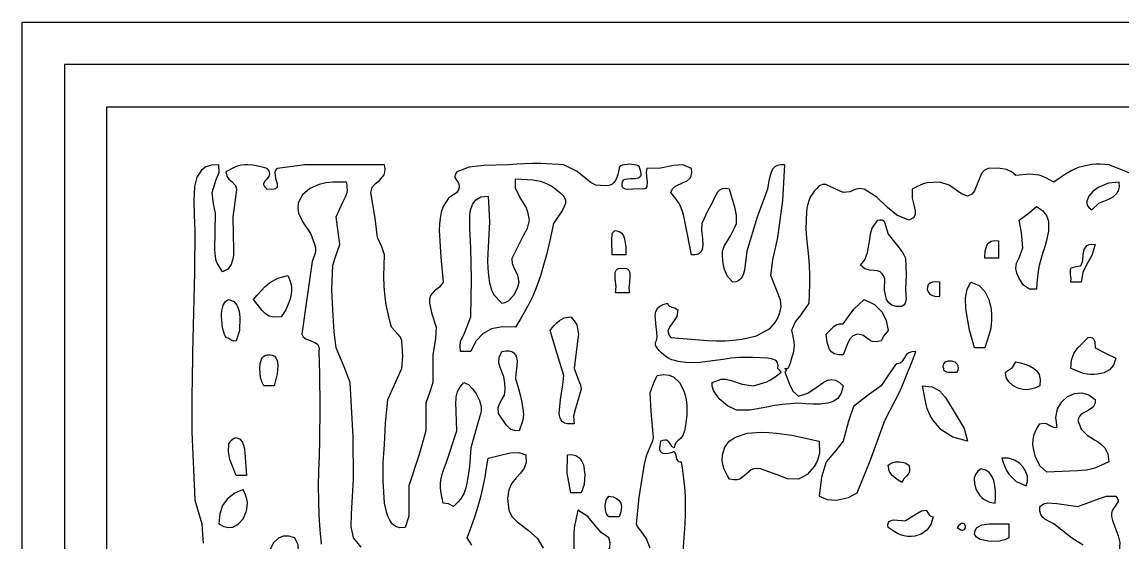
# Model space of a CAD drawing. Extents: x -1323 to 1705, y -706 to 926.
# Drawn here: x 589 to 640.9, y -32.4 to -7.8 of the extents above; entities that cross this region are included whole.
import ezdxf

# ---------------------------------------------------------------- set-up
doc = ezdxf.new("R2010")
doc.units = 0
doc.layers.add('CAMADA_1', color=7, linetype='CONTINUOUS')

msp = doc.modelspace()

# ---------------------------------------------------------------- linework, layer by layer
at = {"layer": 'CAMADA_1'}
for points in [[(769.0431, -59.8183), (589.043, -59.8183), (589.043, -7.8183), (769.0431, -7.8183), (769.0431, -59.8183)], [(591.043, -57.8183), (767.043, -57.8183), (767.043, -9.8183), (591.043, -9.8183), (591.043, -57.8183)], [(765.0429, -55.8183), (593.043, -55.8183), (593.043, -11.8183), (765.0429, -11.8183), (765.0429, -55.8183)], [(612.4665, -20.0789), (612.4051, -19.7353), (612.2536, -19.4359), (612.1547, -19.2007), (612.1415, -18.9406), (612.6535, -17.9037), (612.8607, -17.5288), (612.9543, -17.1527), (612.9276, -16.9928), (612.8962, -16.8351), (612.8552, -16.682), (612.7999, -16.5355), (612.4799, -16.0304), (612.2915, -15.6415), (612.3038, -15.202), (613.1228, -15.2478), (613.2971, -15.2771), (613.4692, -15.3175), (613.6368, -15.3704), (613.7978, -15.4376), (614.0079, -15.5553), (614.2055, -15.6958), (614.3947, -15.8515), (614.5798, -16.0149), (614.655, -16.203), (614.6594, -16.3712), (614.5195, -16.6733), (614.0921, -17.315), (613.9182, -18.107), (613.767, -18.7783), (613.6244, -19.2777), (613.473, -19.7732), (613.3039, -20.2609), (613.1082, -20.7369), (612.9271, -21.1095), (612.7289, -21.4744), (612.5192, -21.8344), (612.3038, -22.1918), (611.6767, -22.1718), (611.1742, -22.2761), (610.7803, -22.4892), (610.4338, -22.8582), (610.1904, -23.3301), (609.7031, -23.3301), (609.686, -23.0956), (609.7073, -22.8698), (609.8901, -22.4705), (610.1904, -21.7045), (610.2274, -19.9361), (610.1904, -18.4532), (610.1531, -17.55), (610.1443, -17.3318), (610.1419, -17.1138), (610.1525, -16.897), (610.1831, -16.6826), (610.2711, -16.4081), (610.4264, -16.1949), (610.6651, -16.0586), (611.0032, -16.0149), (611.0699, -17.2276), (610.9892, -18.7138), (610.98, -19.0636), (610.9879, -19.4133), (611.0186, -19.7624), (611.0782, -20.1103), (611.1136, -20.2558), (611.1581, -20.3981), (611.2143, -20.5343), (611.2853, -20.6615), (611.6537, -21.054), (611.8134, -21.034), (611.9627, -20.9551), (612.2173, -20.6803), (612.3933, -20.3485), (612.4665, -20.0789)], [(640.7517, -15.3644), (640.2452, -15.4055), (639.7643, -15.6077), (639.5004, -15.802), (639.3117, -16.0228), (639.2236, -16.2523), (639.2253, -16.3646), (639.2617, -16.4723), (639.336, -16.5732), (639.4514, -16.6649), (639.7928, -16.356), (640.2546, -16.1676), (640.4691, -16.0571), (640.6399, -15.9028), (640.7173, -15.7634), (640.757, -15.5864), (640.7517, -15.3644)], [(636.5253, -20.4039), (636.2357, -20.2148), (636.0268, -19.903), (635.9228, -19.6432), (635.875, -19.4284), (635.9158, -19.1771), (636.0384, -18.9191), (636.2002, -18.4532), (636.1374, -17.7337), (636.0377, -17.1527), (636.5051, -16.8008), (636.8505, -16.5022), (637.1366, -16.6977), (637.3179, -16.9328), (637.4101, -17.2027), (637.4161, -17.6624), (637.311, -18.1733), (637.2278, -18.4511), (637.139, -18.7274), (637.0539, -19.0042), (636.9817, -19.2837), (636.9305, -19.5599), (636.895, -19.8393), (636.8701, -20.1211), (636.8505, -20.4039), (636.5253, -20.4039)], [(630.5105, -21.2167), (630.2434, -21.2196), (630.0376, -21.1614), (629.8858, -21.049), (629.7813, -20.8894), (629.6863, -20.4559), (629.6976, -19.9162), (629.6367, -19.7642), (629.5649, -19.6579), (629.4837, -19.5889), (629.3473, -19.5371), (629.1976, -19.5222), (628.9854, -19.5108), (628.7691, -19.4477), (628.5597, -19.2661), (628.7679, -19.0152), (628.8862, -18.6747), (628.9894, -18.0569), (629.0308, -17.7878), (629.1092, -17.5329), (629.3726, -17.1527), (629.4753, -17.1304), (629.5547, -17.1293), (629.6144, -17.1471), (629.6748, -17.2046), (629.7113, -17.2926), (629.7358, -17.4037), (629.8603, -17.8028), (630.3686, -18.4423), (630.5576, -18.6954), (630.6732, -18.9406), (630.7124, -19.7622), (630.6732, -20.4039), (630.705, -20.8863), (630.6669, -21.0639), (630.6073, -21.1425), (630.5105, -21.2167)], [(617.0182, -17.6405), (617.1848, -17.6771), (617.3045, -17.7606), (617.3858, -17.8824), (617.437, -18.0343), (617.4727, -18.2173), (617.4925, -18.4029), (617.5017, -18.5902), (617.5056, -18.7783), (616.8555, -18.7783), (616.8369, -18.1092), (616.8531, -17.8003), (616.8765, -17.7425), (616.9108, -17.6956), (616.9576, -17.661), (617.0182, -17.6405)], [(634.4121, -18.9406), (634.4354, -18.5983), (634.5197, -18.3169), (634.5997, -18.214), (634.7127, -18.1442), (634.8649, -18.1135), (635.0622, -18.1278), (635.0622, -18.9406), (634.4121, -18.9406)], [(638.9637, -19.2661), (639.0273, -19.049), (639.0556, -18.787), (639.1049, -18.5346), (639.2305, -18.3467), (639.3256, -18.298), (639.4518, -18.2778), (639.6139, -18.2906), (639.4628, -18.8222), (639.206, -19.2481), (639.0314, -19.6102), (638.9637, -20.0789), (638.4762, -20.0789), (638.4909, -19.9048), (638.4611, -19.7067), (638.4483, -19.5393), (638.4565, -19.4808), (638.4762, -19.4284), (638.5024, -19.3975), (638.5414, -19.3747), (638.59, -19.3581), (638.7255, -19.3348), (638.8897, -19.3093), (638.9221, -19.2984), (638.9473, -19.2843), (638.9637, -19.2661)], [(617.0182, -20.5662), (617.0372, -20.278), (617.0026, -19.9362), (616.9967, -19.66), (617.0142, -19.5713), (617.0484, -19.4993), (617.0939, -19.4534), (617.1568, -19.4248), (617.2391, -19.4157), (617.3433, -19.4284), (617.4475, -19.4157), (617.5299, -19.4248), (617.5926, -19.4534), (617.6381, -19.4993), (617.685, -19.6246), (617.694, -19.7877), (617.6682, -20.0838), (617.646, -20.3472), (617.6683, -20.5662), (617.0182, -20.5662)], [(601.2496, -21.7045), (600.9335, -21.7247), (600.693, -21.6694), (600.5094, -21.557), (600.3643, -21.4063), (599.9495, -20.8917), (600.126, -20.6796), (600.3081, -20.4738), (600.5015, -20.2806), (600.7117, -20.1061), (601.0983, -19.8848), (601.575, -19.7534), (601.6319, -19.8952), (601.6832, -20.0377), (601.7234, -20.1815), (601.7469, -20.3272), (601.7494, -20.4816), (601.7322, -20.6371), (601.6996, -20.7921), (601.6561, -20.9451), (601.4728, -21.3801), (601.2496, -21.7045)], [(632.2987, -20.0789), (632.1092, -20.05), (631.9568, -20.0637), (631.8407, -20.1117), (631.7526, -20.1964), (631.7083, -20.3025), (631.7066, -20.418), (631.7466, -20.5315), (631.8269, -20.631), (631.9465, -20.7049), (632.1041, -20.7414), (632.2987, -20.7289), (632.2987, -20.0789)], [(634.4121, -23.1674), (633.9244, -23.1674), (633.6926, -22.3282), (633.52, -21.3295), (633.5081, -20.8322), (633.5808, -20.4025), (633.7617, -20.0789), (634.1444, -20.2281), (634.4241, -20.5109), (634.6094, -20.8943), (634.7084, -21.3452), (634.7309, -21.5891), (634.7346, -21.834), (634.7185, -22.0778), (634.6818, -22.3185), (634.4121, -23.1674)], [(598.6489, -22.6796), (598.5658, -22.4874), (598.498, -22.2101), (598.4491, -21.6951), (598.4509, -21.5589), (598.4624, -21.4232), (598.4869, -21.29), (598.5279, -21.1608), (598.64, -20.9793), (598.7177, -20.9221), (598.8112, -20.8917), (599.0221, -20.9764), (599.1723, -21.1605), (599.2315, -21.2937), (599.2723, -21.4324), (599.2988, -21.5749), (599.3147, -21.7195), (599.2868, -22.3521), (599.1366, -22.8423), (599.0124, -22.8451), (598.9223, -22.8137), (598.8496, -22.765), (598.7629, -22.7086), (598.6489, -22.6796)], [(629.5353, -22.8423), (629.2908, -22.8819), (629.1096, -22.8583), (628.971, -22.7921), (628.8541, -22.7041), (628.6646, -22.5717), (628.3975, -22.5172), (628.1871, -22.6102), (628.0455, -22.7721), (627.9477, -22.9778), (627.747, -23.4924), (627.5189, -23.4969), (627.3388, -23.4535), (627.2006, -23.3681), (627.0987, -23.2465), (626.9796, -22.9186), (626.9342, -22.5172), (627.2991, -22.1537), (627.4158, -22.0796), (627.5616, -22.0348), (627.747, -22.0295), (628.241, -21.3398), (628.7225, -20.8917), (629.2163, -21.126), (629.584, -21.4864), (629.7717, -21.8708), (629.8603, -22.3545), (629.6519, -22.6013), (629.5353, -22.8423)], [(615.0673, -26.7436), (614.7422, -26.7436), (614.6121, -26.7102), (614.5138, -26.6528), (614.4431, -26.5752), (614.3806, -26.4293), (614.3588, -26.2598), (614.4171, -25.6057), (614.5237, -24.9144), (614.5798, -24.4679), (614.1982, -23.2472), (613.9294, -22.3545), (614.0289, -22.2263), (614.1321, -22.1019), (614.2428, -21.9851), (614.3649, -21.8795), (614.5939, -21.751), (614.9049, -21.7045), (615.0625, -21.8881), (615.1855, -22.0889), (615.261, -22.5251), (615.212, -22.9958), (615.0673, -24.1428), (615.2712, -24.6857), (615.3593, -24.9033), (615.3927, -25.118), (615.1226, -26.0191), (615.0352, -26.3791), (615.0673, -26.7436)], [(639.2889, -22.6796), (639.3678, -22.6683), (639.4323, -22.6716), (639.4838, -22.6878), (639.5401, -22.7332), (639.5757, -22.7992), (639.5958, -22.8807), (639.6139, -23.1674), (640.1596, -23.4411), (640.5893, -23.6551), (640.4876, -23.9739), (640.2965, -24.2), (640.0376, -24.3431), (639.7323, -24.4124), (639.5653, -24.424), (639.3978, -24.4203), (639.2315, -24.4016), (639.0681, -24.3682), (638.4762, -24.1428), (638.4971, -23.7391), (638.6118, -23.4288), (638.7899, -23.1821), (639.2889, -22.6796)], [(611.8161, -25.118), (611.8031, -24.8215), (611.7523, -24.5352), (611.5732, -24.0898), (611.5165, -23.8643), (611.5315, -23.6177), (611.6537, -23.3301), (611.8436, -23.3048), (611.9982, -23.309), (612.1209, -23.3394), (612.2148, -23.3927), (612.3299, -23.5551), (612.3697, -23.7698), (612.3606, -24.0109), (612.3082, -24.4028), (612.3038, -24.6302), (612.4046, -24.9729), (612.4989, -25.3177), (612.5802, -25.6669), (612.642, -26.0228), (612.6586, -26.1611), (612.6679, -26.2995), (612.6662, -26.4368), (612.6502, -26.5717), (612.4665, -27.0686), (612.2483, -27.0634), (612.0819, -27.0063), (611.856, -26.7851), (611.491, -26.2558), (611.4835, -25.9752), (611.5532, -25.7717), (611.6591, -25.6045), (611.7745, -25.3982), (611.8161, -25.118)], [(626.6091, -30.1575), (626.9819, -30.3119), (627.43, -30.3324), (627.9909, -30.2143), (628.3975, -29.9948), (629.0105, -28.4875), (629.6976, -26.5813), (630.4199, -25.1908), (630.6219, -24.7333), (630.8096, -24.2692), (630.9876, -23.8008), (631.1609, -23.3301), (630.976, -23.3498), (630.8362, -23.4042), (630.7327, -23.4828), (630.5105, -23.8174), (630.4425, -23.8743), (630.3678, -23.9012), (630.2718, -23.9256), (630.1854, -23.9801), (629.9135, -24.3965), (629.5353, -24.9557), (628.9367, -25.3766), (628.2348, -25.9307), (627.9849, -26.6209), (627.747, -27.5564), (627.3926, -27.9975), (626.9342, -28.5319), (626.7253, -29.2582), (626.6091, -30.1575)], [(600.5995, -23.4924), (600.7359, -23.4901), (600.8474, -23.5141), (600.9358, -23.5615), (601.0033, -23.6293), (601.0809, -23.8018), (601.1051, -24.0163), (601.0684, -24.3907), (600.9246, -24.9557), (600.4368, -24.9557), (600.3529, -24.7977), (600.2877, -24.5668), (600.2453, -24.1372), (600.2659, -23.8998), (600.3273, -23.6972), (600.3754, -23.6164), (600.4364, -23.5534), (600.5107, -23.511), (600.5995, -23.4924)], [(633.1115, -24.3052), (633.1594, -24.1986), (633.1759, -24.1032), (633.1651, -24.0193), (633.1313, -23.9474), (633.0114, -23.8407), (632.85, -23.7859), (632.6804, -23.7858), (632.5368, -23.8434), (632.4852, -23.8947), (632.4526, -23.9615), (632.4433, -24.0441), (632.4614, -24.1428), (632.4756, -24.1963), (632.5022, -24.2374), (632.5395, -24.2678), (632.6125, -24.2963), (632.7012, -24.3091), (633.1115, -24.3052)], [(635.3872, -24.3052), (635.7134, -24.085), (635.875, -23.8174), (636.0942, -23.872), (636.3092, -23.935), (636.516, -24.0149), (636.7104, -24.1201), (636.8673, -24.2478), (636.9783, -24.4213), (637.0311, -24.6531), (637.013, -24.9557), (636.8871, -25.0114), (636.7603, -25.0622), (636.6316, -25.103), (636.4999, -25.1289), (636.3658, -25.1361), (636.2306, -25.1254), (636.0966, -25.0986), (635.9664, -25.0575), (635.7349, -24.9398), (635.5498, -24.7726), (635.4282, -24.5597), (635.3872, -24.3052)], [(610.6782, -25.9307), (610.6736, -26.1352), (610.6202, -26.3884), (610.474, -26.8666), (610.1904, -27.8814), (610.161, -28.3142), (610.1231, -28.7468), (610.0681, -29.1788), (609.9875, -29.6101), (609.9523, -29.7562), (609.91, -29.8996), (609.8574, -30.038), (609.7915, -30.1687), (609.7045, -30.2979), (609.6033, -30.4185), (609.4928, -30.5333), (609.3776, -30.6452), (609.1403, -30.5183), (608.8903, -30.4825), (608.836, -30.2471), (608.7907, -30.0122), (608.7634, -29.7784), (608.7629, -29.5464), (608.7973, -29.3065), (608.86, -29.0686), (608.9403, -28.8322), (609.0274, -28.5969), (609.5404, -27.0686), (609.4928, -25.7236), (609.4976, -25.5943), (609.5087, -25.4663), (609.5304, -25.3419), (609.5671, -25.2234), (609.6236, -25.1083), (609.6956, -24.9996), (609.7779, -24.8952), (609.8653, -24.793), (610.0788, -24.8983), (610.277, -25.0882), (610.448, -25.3309), (610.5993, -25.6419), (610.6782, -25.9307)], [(633.1115, -26.4186), (633.4412, -26.9691), (633.5993, -27.5564), (632.9079, -27.3678), (632.3656, -27.03), (631.961, -26.5546), (631.8623, -26.3836), (631.7771, -26.2054), (631.7049, -26.0214), (631.6453, -25.8333), (631.486, -24.9557), (631.9344, -24.996), (632.2841, -25.1971), (632.5635, -25.511), (633.1115, -26.4186)], [(640.2642, -28.5319), (639.6054, -28.8288), (639.4059, -28.8824), (639.2018, -28.9204), (638.9948, -28.9469), (638.7865, -28.9657), (637.3381, -29.0196), (637.0288, -28.7347), (636.806, -28.319), (636.6943, -27.8321), (636.6843, -27.6839), (636.6868, -27.5353), (636.7043, -27.389), (636.7392, -27.2475), (636.8572, -26.9885), (637.013, -26.7436), (637.1793, -26.714), (637.3022, -26.7275), (637.3972, -26.7691), (637.4794, -26.8233), (637.5687, -26.8772), (637.6783, -26.9106), (637.8259, -26.9063), (637.7657, -26.4405), (637.8467, -26.0357), (638.039, -25.7045), (638.3122, -25.4599), (638.6365, -25.3149), (638.9816, -25.2822), (639.3174, -25.3749), (639.6139, -25.6057), (639.61, -25.7507), (639.5759, -25.8656), (639.5172, -25.956), (639.2497, -26.1355), (638.9611, -26.294), (638.8557, -26.4122), (638.8011, -26.5813), (638.9586, -26.9928), (639.246, -27.2743), (639.592, -27.4973), (639.7208, -27.5797), (639.8453, -27.6685), (639.9611, -27.7671), (640.0637, -27.879), (640.2129, -28.1564), (640.2642, -28.5319)], [(599.6241, -29.182), (599.1366, -29.182), (598.84, -28.4203), (598.7661, -28.0416), (598.7926, -27.7034), (598.8393, -27.5975), (598.9104, -27.5087), (599.0086, -27.4398), (599.1366, -27.394), (599.3183, -27.4716), (599.4371, -27.6297), (599.4821, -27.7452), (599.5115, -27.8645), (599.5302, -27.9864), (599.5431, -28.1094), (599.6241, -29.182)], [(625.6336, -29.3447), (625.1092, -29.3323), (624.6263, -29.1409), (623.8457, -28.8569), (623.6694, -28.8433), (623.5267, -28.8631), (623.4104, -28.9094), (623.1493, -29.1361), (622.8706, -29.3451), (622.7406, -29.3777), (622.5803, -29.3799), (622.3824, -29.3447), (622.2947, -29.1929), (622.2121, -29.0391), (622.1399, -28.8814), (622.0832, -28.7176), (622.0428, -28.4889), (622.0573, -28.2069), (622.1668, -27.8435), (622.3723, -27.5662), (622.6599, -27.3661), (623.2143, -27.191), (623.8739, -27.1389), (624.2365, -27.1491), (624.5983, -27.1788), (624.9588, -27.2246), (625.3175, -27.2832), (626.6091, -27.5564), (626.6203, -28.1434), (626.5853, -28.3009), (626.5309, -28.4547), (626.4606, -28.6041), (626.3777, -28.7483), (626.0495, -29.1303), (625.6336, -29.3447)], [(615.3927, -29.9948), (614.9049, -29.9948), (614.739, -29.0683), (614.7422, -28.2069), (614.9599, -28.1932), (615.1406, -28.2376), (615.2865, -28.3316), (615.3564, -28.4059), (615.4145, -28.4907), (615.4617, -28.5831), (615.499, -28.68), (615.5712, -29.1383), (615.5274, -29.6091), (615.3927, -29.9948)], [(629.8603, -28.6942), (630.009, -28.593), (630.2037, -28.5382), (630.417, -28.5299), (630.6551, -28.5798), (630.8359, -28.6942), (630.8638, -28.8496), (630.8587, -28.972), (630.8278, -29.0686), (630.7786, -29.1468), (630.718, -29.2138), (630.5944, -29.3406), (630.5105, -29.507), (630.3844, -29.43), (630.2617, -29.3489), (630.1462, -29.2593), (630.0411, -29.1572), (629.9138, -28.9627), (629.8603, -28.6942)], [(636.3627, -29.6697), (636.4272, -29.4613), (636.4227, -29.2327), (636.3541, -29.0004), (636.2267, -28.7813), (636.045, -28.592), (635.8142, -28.449), (635.5392, -28.3692), (635.225, -28.3692), (635.2875, -28.567), (635.357, -28.761), (635.4406, -28.9472), (635.5453, -29.1217), (635.8916, -29.4581), (636.3627, -29.6697)], [(634.8999, -30.4825), (634.9132, -30.2088), (634.9147, -29.9373), (634.8923, -29.6704), (634.8341, -29.4102), (634.7503, -29.2094), (634.6286, -29.0466), (634.4635, -28.9273), (634.2494, -28.8569), (634.0847, -28.9809), (633.9771, -29.1309), (633.9212, -29.2996), (633.923, -29.5725), (634.0125, -29.8473), (634.0843, -29.9773), (634.1712, -30.0982), (634.2718, -30.2083), (634.385, -30.3061), (634.6332, -30.4417), (634.8999, -30.4825)], [(599.4617, -29.8325), (599.044, -30.0227), (598.7058, -30.2924), (598.4943, -30.5968), (598.3634, -30.9817), (598.3238, -31.4581), (598.5548, -31.5849), (598.7745, -31.6317), (598.9789, -31.6082), (599.2482, -31.4623), (599.4603, -31.2127), (599.6014, -30.8922), (599.6352, -30.7584), (599.6559, -30.6219), (599.6615, -30.4851), (599.65, -30.3501), (599.5755, -30.0871), (599.4617, -29.8325)], [(617.1806, -31.1326), (616.6928, -31.1326), (616.5916, -30.9841), (616.5369, -30.7895), (616.5285, -30.5762), (616.5784, -30.3382), (616.6928, -30.1575), (616.9023, -30.19), (617.0646, -30.2565), (617.1822, -30.3529), (617.2574, -30.4748), (617.2958, -30.6697), (617.2683, -30.8924), (617.1806, -31.1326)], [(615.0673, -32.9209), (615.1726, -32.9587), (615.2529, -33.0217), (615.3927, -33.246), (615.8363, -33.2394), (616.2111, -33.1367), (616.5004, -32.9551), (616.6516, -32.7774), (616.7387, -32.5721), (616.7547, -32.3467), (616.6928, -32.1081), (616.3352, -31.8578), (616.0571, -31.528), (615.7078, -31.1035), (615.23, -30.8076), (615.0691, -31.6481), (615.0453, -31.9641), (615.0415, -32.282), (615.0511, -32.6011), (615.0673, -32.9209)], [(631.6487, -30.8076), (631.788, -31.0322), (631.8683, -31.0951), (631.9738, -31.1326), (631.8724, -31.4925), (631.681, -31.7595), (631.4211, -31.9376), (631.1149, -32.0302), (630.9467, -32.0472), (630.7774, -32.0438), (630.6105, -32.0194), (630.4498, -31.9739), (630.2934, -31.9055), (630.1447, -31.82), (630.0012, -31.723), (629.8603, -31.6204), (629.8499, -31.5232), (629.8568, -31.445), (629.8789, -31.3839), (629.9143, -31.338), (629.9986, -31.2902), (630.1058, -31.2711), (630.2984, -31.2782), (630.5362, -31.3042), (630.6129, -31.3055), (630.6732, -31.2953), (631.2373, -30.9573), (631.4376, -30.8465), (631.6487, -30.8076)], [(633.5018, -31.5802), (633.4932, -31.5303), (633.4726, -31.4865), (633.4403, -31.4535), (633.3965, -31.4363), (633.3611, -31.4359), (633.3207, -31.446), (633.2755, -31.4681), (633.1988, -31.5268), (633.1115, -31.6204), (633.2072, -31.6951), (633.289, -31.7375), (633.336, -31.7501), (633.3769, -31.7519), (633.4119, -31.7442), (633.4535, -31.7181), (633.4822, -31.6789), (633.4982, -31.6313), (633.5018, -31.5802)], [(633.9244, -31.9454), (633.9557, -31.7849), (634.0208, -31.6474), (634.2681, -31.5001), (634.6163, -31.4539), (635.5499, -31.4581), (635.5499, -32.1081), (635.3617, -32.2054), (635.1124, -32.2673), (634.6652, -32.2876), (634.1967, -32.1878), (634.026, -32.0852), (633.9244, -31.9454)], [(601.575, -33.7337), (601.8055, -33.4843), (601.9937, -33.1309), (602.0787, -32.7873), (602.0588, -32.4361), (601.9001, -32.1081), (601.609, -32.0314), (601.3514, -32.0425), (601.1316, -32.1268), (600.8824, -32.3579), (600.7428, -32.6702), (600.7276, -33.0138), (600.8514, -33.3389), (601.0184, -33.5207), (601.2583, -33.6572), (601.575, -33.7337)]]:
    msp.add_lwpolyline(points, close=True, dxfattribs=at)
for points in [[(641.2162, -14.9161), (640.2642, -14.5516), (640.0578, -14.5329), (639.8515, -14.5191), (639.6456, -14.5151), (639.4402, -14.5258), (638.8209, -14.6723), (638.5145, -14.8101), (638.2227, -14.9782), (637.9406, -15.1663), (637.6633, -15.3644), (637.4959, -15.2624), (637.3262, -15.1676), (637.152, -15.0869), (636.971, -15.0277), (636.5216, -14.9833), (635.875, -15.0393), (635.6787, -14.8781), (635.4343, -14.7649), (635.049, -14.695), (634.5744, -14.7143), (634.3825, -14.8067), (634.252, -14.9607), (634.0927, -15.3702), (633.9305, -15.7769), (633.7964, -15.9274), (633.5993, -16.0149), (633.3113, -15.9075), (633.0677, -15.7328), (632.7415, -15.5009), (632.2987, -15.3644), (631.688, -15.3884), (631.5099, -15.4391), (631.3367, -15.5108), (631.1666, -15.5966), (630.9982, -15.6894), (630.9849, -16.1102), (631.0828, -16.4932), (631.1362, -16.7076), (631.138, -16.8927), (631.0504, -17.0429), (630.8359, -17.1527), (630.2704, -16.9217), (629.8334, -16.5615), (629.3295, -16.0611), (628.7225, -15.6894), (628.4988, -15.6612), (628.308, -15.713), (628.0611, -15.8129), (627.747, -15.8521), (627.1938, -15.591), (626.9183, -15.4751), (626.7696, -15.4728), (626.6091, -15.5271), (626.4921, -15.6562), (626.3802, -15.7881), (626.2784, -15.9255), (626.1918, -16.0712), (626.1215, -16.2338), (626.0698, -16.4052), (626.0331, -16.5823), (626.0081, -16.7618), (625.9865, -17.5646), (626.0158, -17.9947), (626.0584, -18.4247), (626.1027, -18.8549), (626.137, -19.2855), (626.1528, -19.727), (626.1518, -20.169), (626.1394, -20.6114), (626.1214, -21.054), (625.7425, -21.6049), (625.479, -21.9332), (625.3085, -22.3545), (625.3515, -22.533), (625.3892, -22.712), (625.4161, -22.8919), (625.427, -23.0732), (625.389, -23.4089), (625.3085, -23.6551), (625.2406, -23.8792), (625.1972, -24.0123), (625.1619, -24.0829), (625.1178, -24.1338), (625.0899, -24.1503), (625.0586, -24.158), (625.0231, -24.1559), (624.9836, -24.1428), (625.0649, -24.2238), (624.9836, -24.3052), (625.2033, -24.8723), (625.3752, -25.201), (625.6336, -25.443), (626.0678, -25.2995), (626.4602, -25.0323), (626.8326, -24.7744), (626.9218, -24.7293), (627.0145, -24.6925), (627.1099, -24.6678), (627.2071, -24.6587), (627.3798, -24.6877), (627.5591, -24.7828), (627.747, -24.9557), (627.6506, -25.3046), (627.4909, -25.5446), (627.2757, -25.6946), (627.0125, -25.774), (626.6715, -25.8173), (626.3273, -25.8223), (625.981, -25.8017), (625.6336, -25.7684), (625.2598, -25.801), (624.8866, -25.8392), (624.5147, -25.8882), (624.1448, -25.9537), (623.3361, -26.1033), (622.7079, -26.0935), (622.2948, -25.8953), (621.8993, -25.5623), (621.6235, -25.1697), (621.5625, -24.9746), (621.5697, -24.793), (621.9846, -24.6375), (622.0926, -24.6328), (622.2022, -24.6432), (622.3119, -24.6651), (622.4203, -24.695), (622.9812, -24.8806), (623.5206, -24.9557), (624.1417, -24.7652), (624.3211, -24.6703), (624.4922, -24.5582), (624.6579, -24.4345), (624.8208, -24.3052), (624.7399, -24.2238), (624.6585, -24.1428), (624.6708, -23.9904), (624.6506, -23.8781), (624.6039, -23.799), (624.5362, -23.746), (624.4514, -23.7068), (624.361, -23.6818), (624.2669, -23.6661), (624.1708, -23.6551), (623.8353, -23.6348), (623.5002, -23.6196), (623.1658, -23.6147), (622.8324, -23.6252), (622.4593, -23.6589), (622.0869, -23.7085), (621.7142, -23.7641), (621.3401, -23.8157), (620.9958, -23.8509), (620.6506, -23.8662), (620.3058, -23.8533), (619.9625, -23.804), (619.814, -23.7687), (619.669, -23.7228), (619.5303, -23.664), (619.4009, -23.5902), (619.2821, -23.4997), (619.1725, -23.3962), (619.0692, -23.284), (618.9689, -23.1674), (618.9169, -23.0769), (618.8923, -23.009), (618.8892, -22.9565), (618.9009, -22.9124), (618.9434, -22.8214), (618.9689, -22.6796), (618.9562, -22.4219), (618.9274, -22.1802), (618.875, -21.6476), (618.9066, -21.4527), (619.0006, -21.2874), (619.1079, -21.1946), (619.2579, -21.1167), (619.4567, -21.054), (619.4843, -21.1279), (619.5321, -21.1816), (619.667, -21.2498), (619.8186, -21.3014), (619.944, -21.379), (619.9005, -21.6836), (619.7499, -21.926), (619.5816, -22.137), (619.4842, -22.3473), (619.4871, -22.4486), (619.5294, -22.5584), (619.619, -22.6796), (621.3469, -22.8186), (621.7521, -22.8321), (622.1573, -22.8309), (622.5614, -22.8095), (622.9632, -22.7625), (623.6482, -22.595), (624.2079, -22.2993), (624.3253, -22.2017), (624.433, -22.0935), (624.5286, -21.9756), (624.6096, -21.8487), (624.6806, -21.6994), (624.736, -21.5426), (624.781, -21.3809), (624.8208, -21.2167), (624.7906, -20.912), (624.6603, -20.588), (624.3335, -19.7534), (624.4211, -19.0201), (624.6585, -17.9655), (624.9038, -16.2229), (624.9836, -14.5516), (624.7983, -14.5469), (624.6507, -14.573), (624.5361, -14.6261), (624.4146, -14.7481), (624.3395, -14.9094), (624.2811, -15.1004), (624.2366, -15.2949), (624.2014, -15.4916), (624.1708, -15.6894), (623.6838, -17.0091), (623.1952, -18.6156), (623.0883, -19.5118), (623.0289, -19.7249), (622.9282, -19.9012), (622.8309, -19.9904), (622.7046, -20.0512), (622.5451, -20.0789), (622.294, -19.8019), (622.1413, -19.4737), (622.0931, -19.2641), (622.0682, -19.0503), (622.0589, -18.8337), (622.0573, -18.6156), (622.1428, -18.3393), (622.3144, -18.0723), (622.4279, -17.891), (622.5285, -17.7028), (622.6203, -17.5101), (622.7079, -17.315), (622.7184, -16.9323), (622.6552, -16.6022), (622.3824, -15.6894), (622.1843, -15.6544), (622.0306, -15.674), (621.913, -15.7375), (621.8229, -15.8341), (621.6796, -16.077), (621.5697, -16.3399), (621.3398, -16.7256), (621.0822, -17.315), (621.0643, -17.6362), (621.1046, -18.0144), (621.1225, -18.3383), (621.0979, -18.5168), (621.0282, -18.6589), (620.9593, -18.7212), (620.8661, -18.7636), (620.7454, -18.7836), (620.5945, -18.7783), (620.3076, -17.3485), (620.2667, -17.1259), (620.2197, -16.9055), (620.1588, -16.6913), (620.0763, -16.4873), (619.9818, -16.3189), (619.8703, -16.1588), (619.7475, -16.0041), (619.619, -15.8521), (619.6997, -15.6688), (619.8411, -15.546), (620.2078, -15.3842), (620.3844, -15.2967), (620.524, -15.1721), (620.5844, -15.0564), (620.6104, -14.9062), (620.5945, -14.7143), (620.1788, -14.5482), (619.7386, -14.573), (619.1367, -14.7001), (618.4812, -14.7143), (618.4615, -14.8824), (618.4767, -15.0853), (618.5025, -15.35), (618.4823, -15.5687), (618.4588, -15.6164), (618.4247, -15.6534), (618.3784, -15.6783), (618.3185, -15.6894), (618.0909, -15.6732), (617.8221, -15.6982), (617.5957, -15.71), (617.4748, -15.6944), (617.3836, -15.6491), (617.3474, -15.6041), (617.3272, -15.543), (617.3252, -15.4638), (617.3433, -15.3644), (617.36, -15.3125), (617.3883, -15.2722), (617.4267, -15.242), (617.4737, -15.2205), (617.7192, -15.1917), (617.9555, -15.1865), (618.0846, -15.1622), (618.1777, -15.1015), (618.2008, -15.0638), (618.2147, -15.0168), (618.2182, -14.9593), (618.2018, -14.8514), (618.1561, -14.7143), (618.1492, -14.6674), (618.1207, -14.6268), (618.0737, -14.5924), (618.0111, -14.5643), (617.6683, -14.5143), (617.3256, -14.5643), (617.263, -14.5924), (617.216, -14.6268), (617.1874, -14.6674), (617.1806, -14.7143), (617.1532, -14.8614), (617.12, -15.006), (617.0752, -15.1457), (617.0129, -15.2778), (616.9367, -15.3845), (616.8349, -15.4656), (616.7014, -15.5151), (616.5306, -15.5271), (616.0908, -15.5021), (615.9878, -15.4615), (615.8896, -15.406), (615.7955, -15.3399), (615.705, -15.2677), (615.2029, -14.8569), (614.5798, -14.5516), (613.4877, -14.4741), (613.1106, -14.4759), (612.7334, -14.4928), (612.3561, -14.5197), (611.9788, -14.5516), (610.8028, -14.5743), (610.1195, -14.6541), (609.5404, -14.8766), (609.4879, -14.954), (609.457, -15.0217), (609.4446, -15.0815), (609.4475, -15.1348), (609.55, -15.3157), (609.612, -15.4089), (609.6477, -15.521), (609.6446, -15.6123), (609.6113, -15.7215), (609.5404, -15.8521), (609.1387, -16.11), (608.8846, -16.5126), (608.7967, -16.7803), (608.7426, -17.0555), (608.715, -17.3353), (608.7066, -17.6166), (608.783, -18.8951), (608.8903, -20.0789), (608.7189, -20.314), (608.4857, -20.4872), (608.2921, -20.7), (608.2419, -20.853), (608.2398, -21.054), (608.3555, -21.5565), (608.5649, -22.1918), (608.5257, -22.729), (608.4025, -23.4924), (608.4041, -24.0926), (608.4025, -24.793), (608.2669, -25.2327), (608.0774, -25.7684), (608.0693, -26.3324), (608.0774, -27.0686), (607.7373, -28.2384), (607.2647, -29.6697), (607.2759, -30.5504), (607.2762, -31.0984), (607.1019, -31.6204), (606.8473, -31.6404), (606.6451, -31.5795), (606.4881, -31.455), (606.3689, -31.2841), (606.2815, -31.0951), (606.2171, -30.8963), (606.1679, -30.691), (606.1264, -30.4825), (606.0566, -29.4387), (606.0552, -29.009), (606.07, -28.5792), (606.0955, -28.1492), (606.1264, -27.7191), (606.1745, -26.7157), (606.2892, -25.6057), (606.5827, -24.9419), (606.9392, -24.1428), (606.9849, -23.5598), (606.9392, -22.8423), (606.8722, -22.6657), (606.7631, -22.5354), (606.4519, -22.1918), (606.3634, -21.8392), (606.2804, -21.4859), (606.2084, -21.1314), (606.1529, -20.7751), (606.1096, -20.28), (606.0977, -19.7814), (606.1068, -19.2804), (606.1264, -18.7783), (605.9973, -18.4041), (605.8014, -17.9655), (605.6893, -17.0572), (605.4764, -15.8521), (605.5492, -15.6), (605.7004, -15.426), (605.882, -15.2824), (606.1055, -15.0183), (606.143, -14.8932), (606.152, -14.7397), (606.1264, -14.5516), (603.8268, -14.5406), (602.3765, -14.5468), (601.0874, -14.7143), (601.0176, -14.7676), (600.9762, -14.8333), (600.9584, -14.9088), (600.9958, -15.1706), (601.0654, -15.4343), (601.0726, -15.5113), (601.0634, -15.5789), (601.033, -15.6345), (600.9847, -15.6716), (600.9128, -15.696), (600.7816, -15.7061), (600.5995, -15.6894), (600.5166, -15.6121), (600.465, -15.5431), (600.4402, -15.4813), (600.4381, -15.4254), (600.4936, -15.3136), (600.5922, -15.2089), (600.6847, -15.0961), (600.7217, -14.9596), (600.7074, -14.8873), (600.6682, -14.806), (600.5995, -14.7143), (600.3744, -14.6564), (600.1484, -14.6051), (599.9204, -14.5671), (599.6896, -14.5488), (599.5386, -14.5505), (599.3882, -14.5648), (599.2404, -14.5929), (599.0975, -14.6364), (598.6489, -14.8766), (598.6887, -15.0806), (598.7932, -15.2201), (598.9261, -15.331), (599.1004, -15.5226), (599.1339, -15.6111), (599.1475, -15.7195), (599.1366, -15.8521), (599.0702, -16.3011), (598.9739, -16.99), (599.0124, -18.5845), (599.0046, -18.7522), (598.9874, -18.9184), (598.9541, -19.0811), (598.8982, -19.2382), (598.7392, -19.4619), (598.4862, -19.5911), (598.2181, -19.1455), (598.1772, -19.0045), (598.1532, -18.8576), (598.1411, -18.707), (598.1356, -18.555), (598.1611, -16.8276), (598.0721, -16.3883), (597.9984, -15.8521), (598.1956, -15.2345), (598.3275, -14.8991), (598.3238, -14.5516), (597.9767, -14.5602), (597.7026, -14.6451), (597.4937, -14.797), (597.2842, -15.1301), (597.1749, -15.5614), (597.1371, -16.228), (597.1619, -16.9386), (597.1856, -17.621), (597.1651, -19.6189), (597.0825, -23.3855), (597.0723, -23.8519), (597.0624, -24.3184), (597.0535, -24.7849), (597.0463, -25.2514), (597.0414, -25.7178), (597.0396, -26.1843), (597.0414, -26.6506), (597.0476, -27.1169), (597.1856, -30.3198), (597.3165, -30.7698), (597.5111, -31.4581), (597.5642, -32.1714), (597.5827, -32.3619)], [(605.0226, -32.5596), (604.6635, -32.1081), (604.6635, -32.1081), (604.5608, -31.5846), (604.5666, -30.9818), (604.6635, -29.3447), (604.6441, -27.3622), (604.5008, -24.793), (604.2319, -24.0558), (603.8507, -23.1674), (603.7508, -22.4122), (603.688, -21.379), (603.6507, -20.4115), (603.688, -19.2661), (603.8324, -18.8253), (604.0135, -18.2906), (603.9344, -17.6993), (603.8507, -16.99), (604.1714, -16.2664), (604.2838, -16.0597), (604.363, -15.8467), (604.3768, -15.7299), (604.3735, -15.6099), (604.3588, -15.4877), (604.3385, -15.3644), (604.0102, -15.3581), (603.6847, -15.3644), (603.3648, -15.3958), (603.0534, -15.465), (602.5995, -15.6664), (602.2563, -15.9589), (602.0625, -16.3399), (602.0455, -16.5855), (602.0669, -16.8233), (602.2706, -17.2395), (602.6305, -17.7776), (602.7063, -17.9383), (602.7696, -18.1061), (602.8245, -18.2785), (602.8753, -18.4532), (602.8741, -18.6167), (602.8353, -18.7503), (602.7129, -19.1033), (602.4809, -20.7404), (602.2252, -22.5172), (602.2957, -22.6499), (602.4115, -22.7372), (602.7066, -22.8485), (602.8491, -22.9091), (602.9641, -22.9974), (603.0163, -23.0806), (603.0427, -23.1897), (603.038, -23.3301), (603.0477, -23.8568), (603.0567, -24.3835), (603.0643, -24.9102), (603.0699, -25.4369), (603.0729, -25.9637), (603.0724, -26.4905), (603.0679, -27.0173), (603.0586, -27.5442), (603.0392, -28.2524), (603.019, -28.9604), (603.0068, -29.6682), (603.0116, -30.3756), (603.0381, -31.0531), (603.0824, -31.7302), (603.1386, -32.407)], [(618.6439, -32.5959), (618.4683, -32.1536), (618.227, -31.7998), (618.0521, -31.5734), (618.0113, -31.5085), (617.9934, -31.4581), (618.1249, -30.2125), (618.3185, -29.0196), (618.3917, -28.5721), (618.4812, -28.2069), (618.6882, -27.7254), (618.7662, -27.5462), (618.8061, -27.394), (618.6894, -26.1668), (618.6439, -25.2807), (618.8152, -24.8136), (618.9689, -24.4679), (619.2706, -24.4186), (619.5331, -24.4472), (619.7577, -24.5449), (620.026, -24.8017), (620.2157, -25.1639), (620.2874, -25.3873), (620.337, -25.617), (620.3659, -25.8504), (620.3754, -26.085), (620.3665, -26.3322), (620.3426, -26.5783), (620.3085, -26.8237), (620.2694, -27.0686), (620.1825, -27.293), (620.0712, -27.4373), (619.9556, -27.5434), (619.8747, -27.627), (619.8136, -27.7329), (619.7818, -27.8814), (619.6708, -27.8095), (619.5986, -27.6988), (619.5258, -27.5887), (619.4128, -27.5188), (619.3394, -27.511), (619.2466, -27.5223), (619.1312, -27.5564), (619.0791, -27.8727), (619.0891, -27.9584), (619.1133, -28.0253), (619.1813, -28.1012), (619.274, -28.1372), (619.4934, -28.1274), (619.6898, -28.0713), (619.7539, -28.0493), (619.7729, -28.0441), (619.7762, -28.0436), (619.7788, -28.0434), (619.7806, -28.0436), (619.7818, -28.0442), (619.8392, -28.1572), (619.8671, -28.3), (619.8931, -28.4081), (619.9432, -28.4921), (619.9836, -28.5195), (620.0373, -28.5336), (620.1067, -28.5319), (620.1637, -28.9327), (620.2159, -29.3337), (620.2586, -29.7352), (620.2871, -30.1375), (620.2982, -30.5775), (620.2916, -31.0182), (620.2722, -31.4591), (620.2451, -31.8997), (620.1582, -33.1873)], [(610.2331, -32.4541), (610.028, -32.1081), (610.2096, -31.6165), (610.384, -31.123), (610.5443, -30.6259), (610.6833, -30.1234), (610.7814, -29.6894), (610.8639, -29.2516), (610.9361, -28.811), (611.0032, -28.3692), (612.0491, -28.1101), (612.4613, -28.0948), (612.7916, -28.2069), (612.8012, -28.5639), (612.7011, -28.8392), (612.5272, -29.0739), (612.3274, -29.2898), (612.1319, -29.5377), (611.9826, -29.8491), (611.9186, -30.2603), (611.9788, -30.8076), (612.1215, -31.102), (612.3799, -31.3659), (612.8979, -31.7605), (613.3356, -32.1403), (613.6043, -32.5959)], [(639.0437, -32.4555), (638.7656, -32.2937), (638.4959, -32.1194), (637.6633, -31.4581), (637.6633, -31.4581), (637.455, -31.348), (637.2446, -31.2351), (637.1366, -31.1422), (637.0534, -31.0182), (637.0079, -30.8552), (637.013, -30.6452), (637.1863, -30.5168), (637.3784, -30.463), (637.8101, -30.5037), (638.8011, -30.6452), (639.7691, -30.2757), (640.1569, -30.1536), (640.5893, -30.1575), (640.6497, -30.2269), (640.6856, -30.2895), (640.7004, -30.3469), (640.6971, -30.4005), (640.6599, -30.4863), (640.5964, -30.5729), (640.4798, -30.7273), (640.424, -30.8341), (640.3893, -30.961), (640.3866, -31.1131), (640.4268, -31.2953), (640.6965, -32.0269), (640.7763, -32.3405), (640.7517, -32.7582)]]:
    msp.add_lwpolyline(points, dxfattribs=at)

doc.saveas('drawing.dxf')
